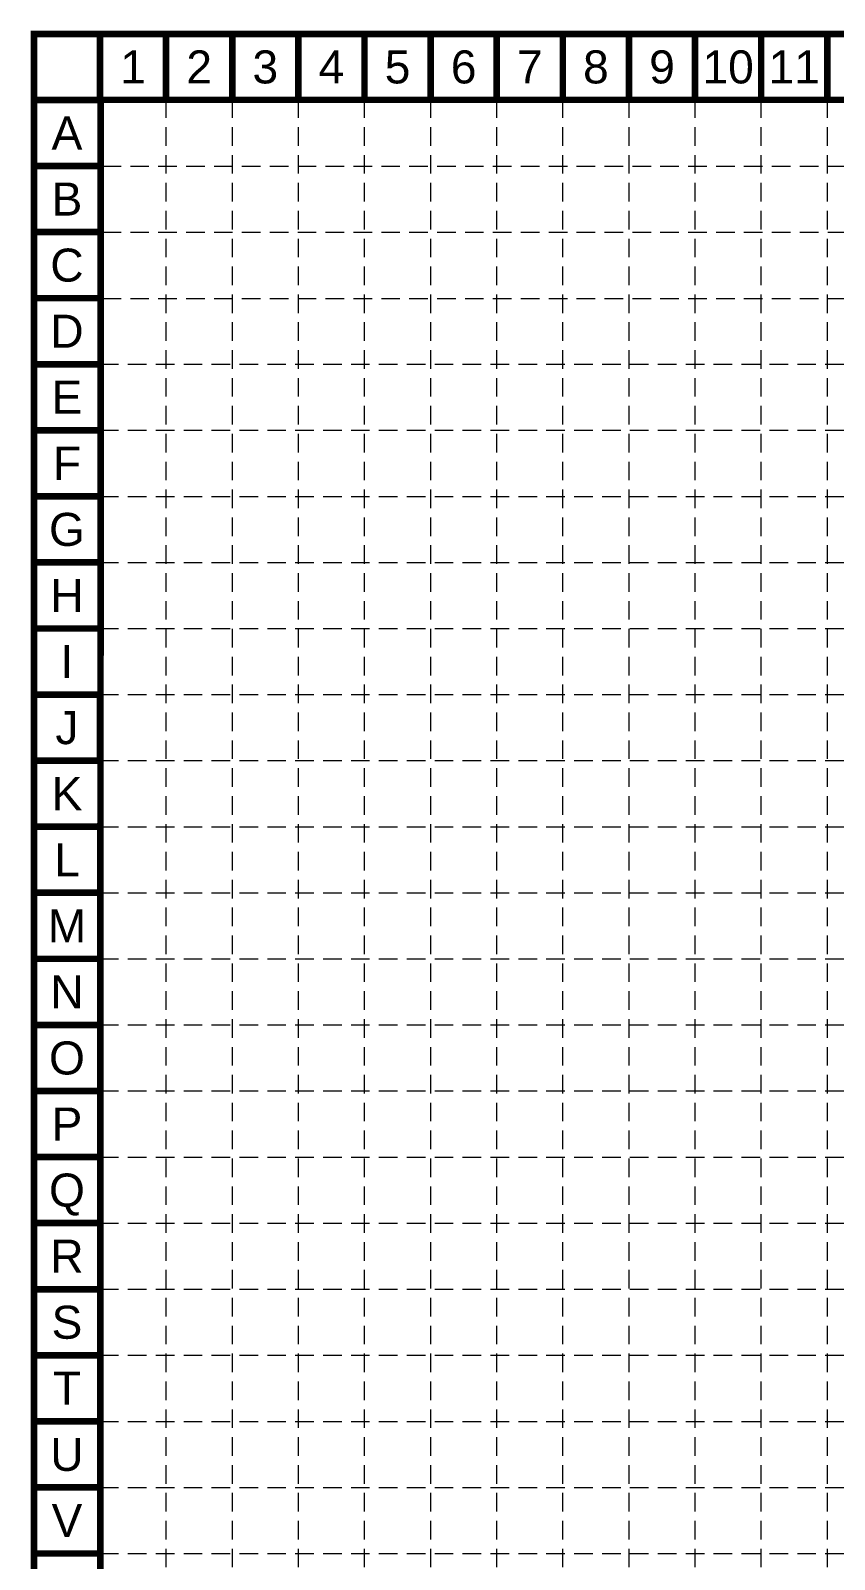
# Model space of a CAD drawing. Header units: feet. Extents: x 46644 to 49208, y 46045 to 47649.
# Drawn here: x 46644 to 47130, y 46723 to 47649 of the extents above; entities that cross this region are included whole.
import ezdxf
from ezdxf.enums import TextEntityAlignment as Align

# ---------------------------------------------------------------- set-up
doc = ezdxf.new("R2010")
doc.units = ezdxf.units.FT
doc.header["$MEASUREMENT"] = 0
doc.linetypes.add('HIDDEN', pattern=[0.375, 0.25, -0.125])
doc.layers.add('BASE', color=7, linetype='Continuous')
doc.layers.add('GRID', color=254, linetype='HIDDEN')
doc.styles.get("Standard").update_dxf_attribs({"font": 'ARIAL.TTF'})

msp = doc.modelspace()

# ---------------------------------------------------------------- linework, layer by layer
at = {"layer": 'BASE', "const_width": 4}
for points in [[(46645.8, 46046.85), (49205.8, 46046.85), (49205.8, 47646.85), (46645.8, 47646.85)], [(46685.72, 46086.84), (49165.91, 46086.77), (49165.86, 47606.87), (46686.22, 47606.92)]]:
    msp.add_lwpolyline(points, close=True, dxfattribs=at)
for points in [[(46685.8, 47606.85), (46685.8, 47646.85)], [(46725.8, 47606.85), (46725.8, 47646.85)], [(46765.8, 47606.85), (46765.8, 47646.85)], [(46805.8, 47606.85), (46805.8, 47646.85)], [(46845.8, 47606.85), (46845.8, 47646.85)], [(46885.8, 47606.85), (46885.8, 47646.85)], [(46925.8, 47606.85), (46925.8, 47646.85)], [(46965.8, 47606.85), (46965.8, 47646.85)], [(47005.8, 47606.85), (47005.8, 47646.85)], [(47045.8, 47606.85), (47045.8, 47646.85)], [(47085.8, 47606.85), (47085.8, 47646.85)], [(47125.8, 47606.85), (47125.8, 47646.85)], [(46685.8, 47606.85), (46645.8, 47606.85)], [(46685.8, 47566.85), (46645.8, 47566.85)], [(46685.8, 47526.85), (46645.8, 47526.85)], [(46685.8, 47486.85), (46645.8, 47486.85)], [(46685.8, 47446.85), (46645.8, 47446.85)], [(46685.8, 47406.85), (46645.8, 47406.85)], [(46685.8, 47366.85), (46645.8, 47366.85)], [(46685.8, 47326.85), (46645.8, 47326.85)], [(46685.8, 47286.85), (46645.8, 47286.85)], [(46685.8, 47246.85), (46645.8, 47246.85)], [(46685.8, 47206.85), (46685.8, 47246.85)], [(46685.8, 47206.85), (46645.8, 47206.85)], [(46685.8, 47166.85), (46645.8, 47166.85)], [(46685.8, 47126.85), (46645.8, 47126.85)], [(46685.8, 47086.85), (46645.8, 47086.85)], [(46685.8, 47046.85), (46645.8, 47046.85)], [(46685.8, 47006.85), (46645.8, 47006.85)], [(46685.8, 46966.85), (46645.8, 46966.85)], [(46685.8, 46926.85), (46645.8, 46926.85)], [(46685.8, 46886.85), (46645.8, 46886.85)], [(46685.8, 46846.85), (46645.8, 46846.85)], [(46685.8, 46806.85), (46645.8, 46806.85)], [(46685.8, 46766.85), (46645.8, 46766.85)], [(46685.8, 46726.85), (46645.8, 46726.85)]]:
    msp.add_lwpolyline(points, dxfattribs=at)
at = {"layer": 'GRID', "color": 252, "linetype": 'HIDDEN', "lineweight": 0, "ltscale": 45}
for p, q in [((46725.67, 47607.23), (46725.67, 46206.68)), ((46765.67, 47607.23), (46765.67, 46206.68)), ((46805.67, 47607.23), (46805.67, 46206.68)), ((46845.67, 47607.23), (46845.67, 46206.68)), ((46885.67, 47607.23), (46885.67, 46206.68)), ((46925.67, 47607.23), (46925.67, 46206.68)), ((46965.67, 47607.23), (46965.67, 46206.68)), ((47005.67, 47607.23), (47005.67, 46206.68)), ((47045.67, 47607.23), (47045.67, 46206.68)), ((47085.67, 47607.23), (47085.67, 46206.68)), ((47125.67, 47607.23), (47125.67, 46206.68)), ((46687.28, 47566.72), (49167.28, 47566.72)), ((46687.28, 47526.72), (49167.28, 47526.72)), ((46687.28, 47486.72), (49167.28, 47486.72)), ((46685.8, 47446.85), (49165.8, 47446.85)), ((46685.8, 47406.85), (49165.8, 47406.85)), ((46685.8, 47366.85), (49165.8, 47366.85)), ((46685.8, 47326.85), (49165.8, 47326.85)), ((46685.8, 47286.85), (49165.8, 47286.85)), ((46685.8, 47246.85), (49165.8, 47246.85)), ((46685.8, 47206.85), (49165.8, 47206.85)), ((46685.8, 47166.85), (49165.8, 47166.85)), ((46685.8, 47126.85), (49165.8, 47126.85)), ((46685.8, 47086.85), (49165.8, 47086.85)), ((46685.8, 47046.85), (49165.8, 47046.85)), ((46685.8, 47006.85), (49165.8, 47006.85)), ((46685.8, 46966.85), (49165.8, 46966.85)), ((46685.8, 46926.85), (49165.8, 46926.85)), ((46685.8, 46886.85), (49165.8, 46886.85)), ((46685.8, 46846.85), (49165.8, 46846.85)), ((46685.8, 46806.85), (49165.8, 46806.85)), ((46685.8, 46766.85), (49165.8, 46766.85)), ((46685.8, 46726.85), (49165.8, 46726.85))]:
    msp.add_line(p, q, dxfattribs=at)

# ---------------------------------------------------------------- texts
at = {"layer": 'BASE'}
for s, p in [('1', (46705.8, 47626.85)), ('2', (46745.8, 47626.85)), ('3', (46785.8, 47626.85)), ('4', (46825.8, 47626.85)), ('5', (46865.8, 47626.85)), ('6', (46905.8, 47626.85)), ('7', (46945.8, 47626.85)), ('8', (46985.8, 47626.85)), ('9', (47025.8, 47626.85)), ('10', (47065.8, 47626.85)), ('11', (47105.8, 47626.85)), ('A', (46665.8, 47586.85)), ('B', (46665.8, 47546.85)), ('C', (46665.8, 47506.85)), ('D', (46665.8, 47466.85)), ('E', (46665.8, 47426.85)), ('F', (46665.8, 47386.85)), ('G', (46665.8, 47346.85)), ('H', (46665.8, 47306.85)), ('I', (46665.8, 47266.85)), ('J', (46665.8, 47226.85)), ('K', (46665.8, 47186.85)), ('L', (46665.8, 47146.85)), ('M', (46665.8, 47106.85)), ('N', (46665.8, 47066.85)), ('O', (46665.8, 47026.85)), ('P', (46665.8, 46986.85)), ('Q', (46665.8, 46946.85)), ('R', (46665.8, 46906.85)), ('S', (46665.8, 46866.85)), ('T', (46665.8, 46826.85)), ('U', (46665.8, 46786.85)), ('V', (46665.8, 46746.85))]:
    msp.add_text(s, height=20, dxfattribs=at).set_placement(p, align=Align.MIDDLE_CENTER)

doc.saveas('drawing.dxf')
